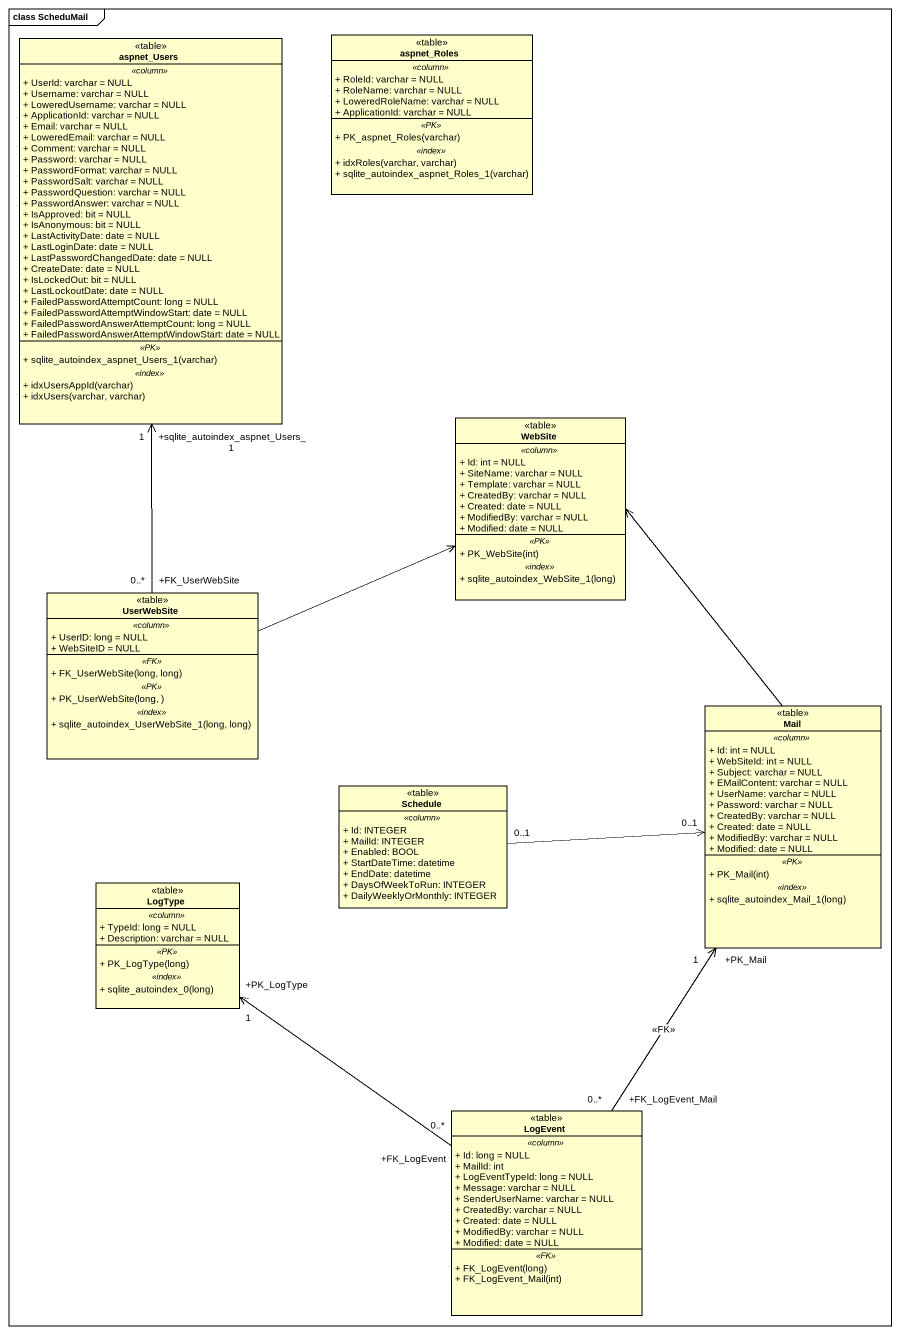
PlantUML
@startuml
mainframe class ScheduMail
hide circle
hide empty members
skinparam classAttributeIconSize 0
class aspnet_Roles <<table>> {
  .. <<column>> ..
  + RoleId: varchar = NULL
  + RoleName: varchar = NULL
  + LoweredRoleName: varchar = NULL
  + ApplicationId: varchar = NULL
  .. <<PK>> ..
  + PK_aspnet_Roles(varchar)
  .. <<index>> ..
  + idxRoles(varchar, varchar)
  + sqlite_autoindex_aspnet_Roles_1(varchar)
}
class aspnet_Users <<table>> {
  .. <<column>> ..
  + UserId: varchar = NULL
  + Username: varchar = NULL
  + LoweredUsername: varchar = NULL
  + ApplicationId: varchar = NULL
  + Email: varchar = NULL
  + LoweredEmail: varchar = NULL
  + Comment: varchar = NULL
  + Password: varchar = NULL
  + PasswordFormat: varchar = NULL
  + PasswordSalt: varchar = NULL
  + PasswordQuestion: varchar = NULL
  + PasswordAnswer: varchar = NULL
  + IsApproved: bit = NULL
  + IsAnonymous: bit = NULL
  + LastActivityDate: date = NULL
  + LastLoginDate: date = NULL
  + LastPasswordChangedDate: date = NULL
  + CreateDate: date = NULL
  + IsLockedOut: bit = NULL
  + LastLockoutDate: date = NULL
  + FailedPasswordAttemptCount: long = NULL
  + FailedPasswordAttemptWindowStart: date = NULL
  + FailedPasswordAnswerAttemptCount: long = NULL
  + FailedPasswordAnswerAttemptWindowStart: date = NULL
  .. <<PK>> ..
  + sqlite_autoindex_aspnet_Users_1(varchar)
  .. <<index>> ..
  + idxUsersAppId(varchar)
  + idxUsers(varchar, varchar)
}
class WebSite <<table>> {
  .. <<column>> ..
  + Id: int = NULL
  + SiteName: varchar = NULL
  + Template: varchar = NULL
  + CreatedBy: varchar = NULL
  + Created: date = NULL
  + ModifiedBy: varchar = NULL
  + Modified: date = NULL
  .. <<PK>> ..
  + PK_WebSite(int)
  .. <<index>> ..
  + sqlite_autoindex_WebSite_1(long)
}
class UserWebSite <<table>> {
  .. <<column>> ..
  + UserID: long = NULL
  + WebSiteID = NULL
  .. <<FK>> ..
  + FK_UserWebSite(long, long)
  .. <<PK>> ..
  + PK_UserWebSite(long, )
  .. <<index>> ..
  + sqlite_autoindex_UserWebSite_1(long, long)
}
class Mail <<table>> {
  .. <<column>> ..
  + Id: int = NULL
  + WebSiteId: int = NULL
  + Subject: varchar = NULL
  + EMailContent: varchar = NULL
  + UserName: varchar = NULL
  + Password: varchar = NULL
  + CreatedBy: varchar = NULL
  + Created: date = NULL
  + ModifiedBy: varchar = NULL
  + Modified: date = NULL
  .. <<PK>> ..
  + PK_Mail(int)
  .. <<index>> ..
  + sqlite_autoindex_Mail_1(long)
}
class Schedule <<table>> {
  .. <<column>> ..
  + Id: INTEGER
  + MailId: INTEGER
  + Enabled: BOOL
  + StartDateTime: datetime
  + EndDate: datetime
  + DaysOfWeekToRun: INTEGER
  + DailyWeeklyOrMonthly: INTEGER
}
class LogType <<table>> {
  .. <<column>> ..
  + TypeId: long = NULL
  + Description: varchar = NULL
  .. <<PK>> ..
  + PK_LogType(long)
  .. <<index>> ..
  + sqlite_autoindex_0(long)
}
class LogEvent <<table>> {
  .. <<column>> ..
  + Id: long = NULL
  + MailId: int
  + LogEventTypeId: long = NULL
  + Message: varchar = NULL
  + SenderUserName: varchar = NULL
  + CreatedBy: varchar = NULL
  + Created: date = NULL
  + ModifiedBy: varchar = NULL
  + Modified: date = NULL
  .. <<FK>> ..
  + FK_LogEvent(long)
  + FK_LogEvent_Mail(int)
}
UserWebSite "+FK_UserWebSite\n0..*" -up-> "+sqlite_autoindex_aspnet_Users_1\n1" aspnet_Users
UserWebSite -right-> WebSite
Mail -up-> WebSite
Schedule "0..1" -right-> "0..1" Mail
LogEvent "+FK_LogEvent_Mail\n0..*" -up-> "+PK_Mail\n1" Mail : <<FK>>
LogEvent "+FK_LogEvent\n0..*" -up-> "+PK_LogType\n1" LogType
@enduml
